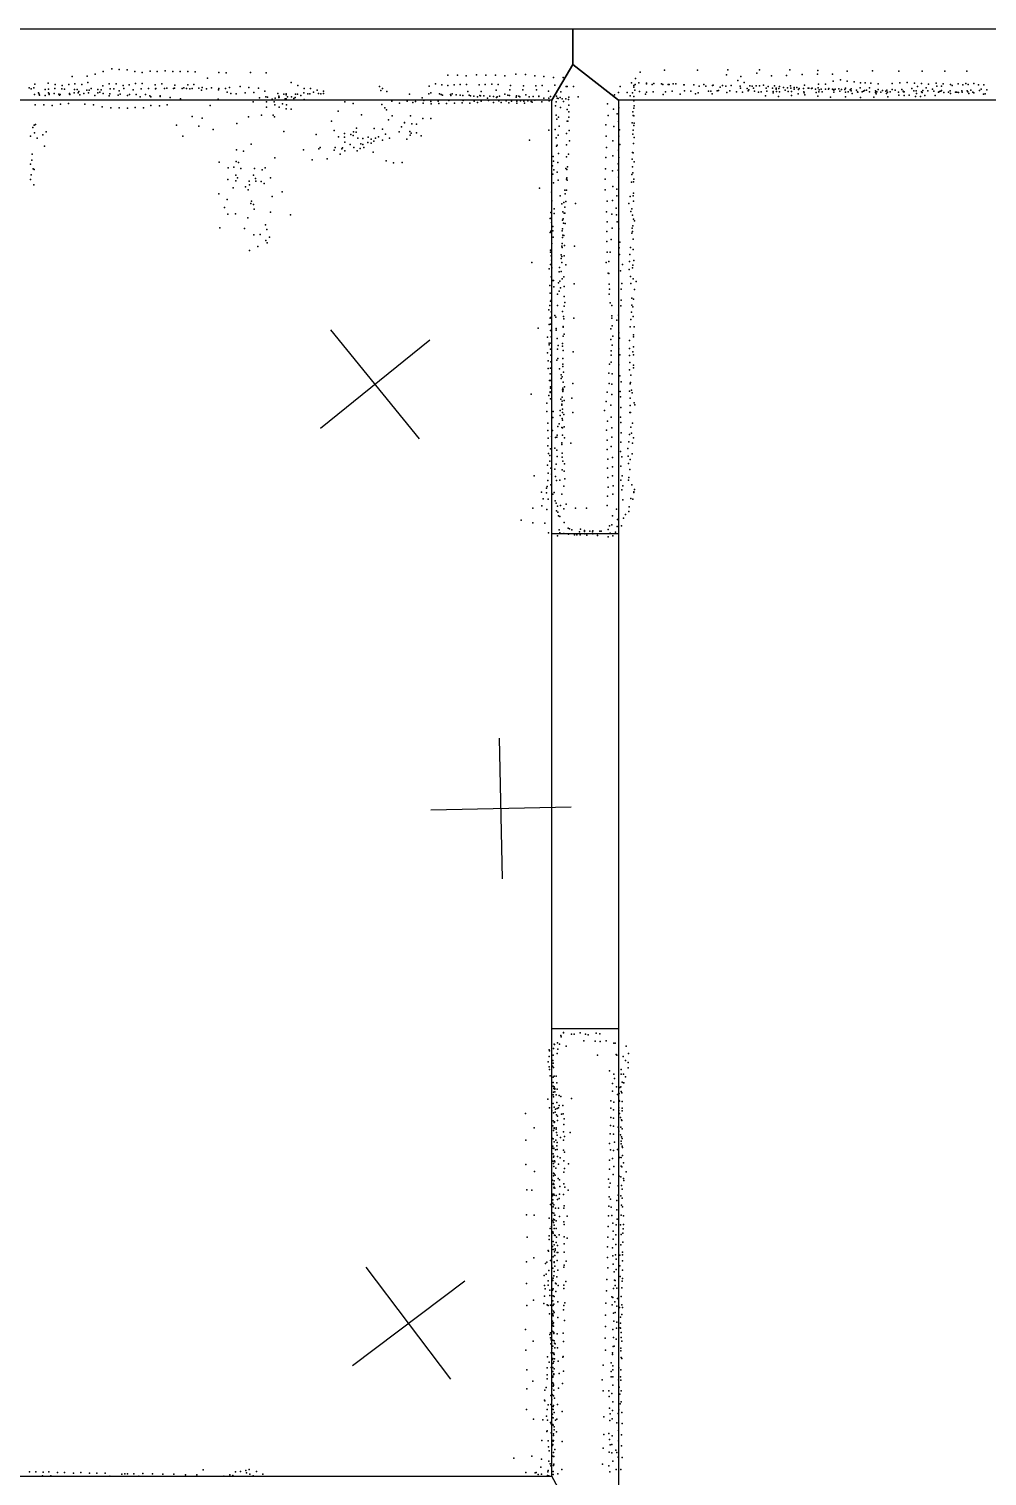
# Model space of a CAD drawing. Header units: millimetres. Extents: x -49251 to 3173, y -44712 to 7447.
# Drawn here: x -9428 to -6699, y -1732 to 2387 of the extents above; entities that cross this region are included whole.
import ezdxf

# ---------------------------------------------------------------- set-up
doc = ezdxf.new("R2010")
doc.units = ezdxf.units.MM
for name, color, linetype in [('DOORS', 7, 'Continuous'), ('P', 9, 'Continuous'), ('PANOS', 10, 'Continuous'), ('ROOMS', 1, 'Continuous'), ('WALLS', 3, 'Continuous')]:
    doc.layers.add(name, color=color, linetype=linetype)

msp = doc.modelspace()

# ---------------------------------------------------------------- linework, layer by layer
at = {"layer": 'DOORS'}
msp.add_lwpolyline([(-7938.6, -458.7), (-7938.6, 951.2), (-7748.6, 951.2), (-7748.6, -458.7), (-7938.6, -458.7)], dxfattribs=at)
at = {"layer": 'P'}
for p in [(-9216, 2266), (-9191, 2274), (-9171, 2272), (-9148, 2271), (-9126, 2266), (-9082, 2267), (-9062, 2266), (-9040, 2268), (-9018, 2266), (-8997, 2266), (-8975, 2266), (-7618, 2270), (-7524, 2270), (-7437, 2271), (-7347, 2271), (-7261, 2271), (-7181, 2269), (-7097, 2267), (-7025, 2268), (-6950, 2267), (-6884, 2267), (-6819, 2267), (-6757, 2267), (-9411, 2230), (-9373, 2233), (-9353, 2229), (-9333, 2226), (-9314, 2229), (-9304, 2252), (-9297, 2231), (-9277, 2229), (-9262, 2253), (-9260, 2235), (-9239, 2259), (-9217, 2225), (-9199, 2231), (-9179, 2231), (-9159, 2226), (-9142, 2228), (-9124, 2232), (-9105, 2263), (-9105, 2232), (-9068, 2228), (-9049, 2231), (-9012, 2227), (-8975, 2228), (-8958, 2229), (-8954, 2265), (-8919, 2247), (-8887, 2263), (-8866, 2262), (-8797, 2263), (-8752, 2262), (-8681, 2235), (-8662, 2226), (-8270, 2231), (-8252, 2228), (-8235, 2256), (-8235, 2226), (-8217, 2228), (-8207, 2256), (-8199, 2229), (-8182, 2254), (-8181, 2229), (-8153, 2257), (-8145, 2228), (-8128, 2229), (-8126, 2256), (-8109, 2230), (-8099, 2256), (-8091, 2229), (-8072, 2254), (-8056, 2226), (-8041, 2259), (-8019, 2225), (-8013, 2258), (-7987, 2254), (-7984, 2225), (-7966, 2226), (-7961, 2252), (-7934, 2249), (-7930, 2227), (-7906, 2249), (-7712, 2234), (-7705, 2226), (-7701, 2229), (-7700, 2246), (-7691, 2234), (-7687, 2264), (-7669, 2233), (-7669, 2231), (-7653, 2229), (-7648, 2232), (-7626, 2231), (-7622, 2229), (-7607, 2229), (-7604, 2229), (-7593, 2231), (-7585, 2231), (-7563, 2228), (-7562, 2228), (-7534, 2228), (-7506, 2229), (-7481, 2226), (-7479, 2227), (-7452, 2226), (-7441, 2257), (-7428, 2226), (-7409, 2241), (-7400, 2252), (-7391, 2235), (-7375, 2225), (-7357, 2225), (-7355, 2261), (-7347, 2225), (-7336, 2227), (-7313, 2254), (-7304, 2225), (-7270, 2255), (-7259, 2225), (-7226, 2258), (-7219, 2227), (-7182, 2259), (-7179, 2230), (-7159, 2230), (-7139, 2259), (-7137, 2239), (-7116, 2242), (-7097, 2239), (-7077, 2237), (-7059, 2234), (-7046, 2234), (-7030, 2233), (-7009, 2231), (-6969, 2232), (-6947, 2234), (-6927, 2235), (-6906, 2233), (-6886, 2232), (-6866, 2230), (-6844, 2233), (-6824, 2231), (-6803, 2229), (-6798, 2226), (-6781, 2231), (-6768, 2228), (-6759, 2232), (-6753, 2229), (-6737, 2232), (-6723, 2228), (-6708, 2228), (-9427, 2220), (-9421, 2217), (-9414, 2220), (-9412, 2201), (-9400, 2205), (-9398, 2202), (-9397, 2199), (-9381, 2215), (-9381, 2198), (-9372, 2216), (-9372, 2205), (-9370, 2203), (-9370, 2201), (-9356, 2204), (-9354, 2218), (-9342, 2202), (-9340, 2199), (-9339, 2201), (-9334, 2217), (-9326, 2216), (-9312, 2204), (-9312, 2202), (-9311, 2201), (-9299, 2205), (-9298, 2215), (-9290, 2215), (-9287, 2205), (-9285, 2209), (-9283, 2200), (-9271, 2204), (-9263, 2213), (-9258, 2205), (-9256, 2213), (-9250, 2218), (-9240, 2198), (-9231, 2215), (-9231, 2205), (-9226, 2207), (-9222, 2214), (-9216, 2204), (-9199, 2197), (-9197, 2203), (-9196, 2217), (-9186, 2217), (-9173, 2199), (-9171, 2211), (-9168, 2202), (-9157, 2218), (-9147, 2198), (-9141, 2201), (-9131, 2214), (-9122, 2201), (-9111, 2194), (-9108, 2217), (-9096, 2201), (-9087, 2218), (-9083, 2197), (-9080, 2194), (-9067, 2217), (-9066, 2218), (-9054, 2197), (-9054, 2195), (-9041, 2218), (-9035, 2219), (-9025, 2192), (-9016, 2218), (-9013, 2219), (-8996, 2188), (-8991, 2218), (-8986, 2220), (-8979, 2218), (-8969, 2217), (-8963, 2218), (-8944, 2219), (-8936, 2213), (-8934, 2221), (-8922, 2217), (-8908, 2220), (-8889, 2187), (-8888, 2214), (-8887, 2218), (-8868, 2218), (-8863, 2207), (-8856, 2221), (-8853, 2204), (-8837, 2203), (-8826, 2223), (-8812, 2205), (-8801, 2221), (-8787, 2206), (-8774, 2219), (-8771, 2191), (-8756, 2210), (-8753, 2194), (-8748, 2193), (-8735, 2187), (-8726, 2190), (-8719, 2204), (-8716, 2196), (-8716, 2192), (-8715, 2193), (-8702, 2202), (-8698, 2188), (-8695, 2203), (-8695, 2200), (-8695, 2188), (-8691, 2194), (-8680, 2194), (-8673, 2189), (-8669, 2192), (-8668, 2202), (-8663, 2202), (-8653, 2198), (-8645, 2205), (-8644, 2218), (-8644, 2186), (-8633, 2203), (-8628, 2203), (-8626, 2218), (-8617, 2207), (-8607, 2213), (-8603, 2204), (-8596, 2203), (-8589, 2210), (-8589, 2204), (-8429, 2223), (-8425, 2212), (-8421, 2218), (-8408, 2209), (-8344, 2202), (-8308, 2191), (-8303, 2184), (-8289, 2203), (-8288, 2224), (-8283, 2205), (-8258, 2203), (-8254, 2201), (-8250, 2199), (-8232, 2184), (-8227, 2201), (-8226, 2198), (-8222, 2203), (-8211, 2200), (-8199, 2199), (-8192, 2198), (-8191, 2184), (-8178, 2209), (-8174, 2199), (-8170, 2197), (-8161, 2196), (-8150, 2194), (-8143, 2198), (-8142, 2197), (-8140, 2209), (-8132, 2197), (-8122, 2190), (-8119, 2184), (-8115, 2196), (-8105, 2195), (-8097, 2213), (-8096, 2192), (-8094, 2194), (-8087, 2196), (-8072, 2202), (-8064, 2199), (-8059, 2198), (-8058, 2214), (-8040, 2193), (-8039, 2197), (-8032, 2196), (-8030, 2194), (-8021, 2214), (-8012, 2200), (-8003, 2194), (-7992, 2195), (-7987, 2185), (-7982, 2214), (-7975, 2196), (-7975, 2195), (-7961, 2190), (-7948, 2210), (-7947, 2190), (-7942, 2195), (-7925, 2196), (-7923, 2190), (-7920, 2189), (-7915, 2192), (-7913, 2208), (-7909, 2188), (-7899, 2188), (-7898, 2223), (-7895, 2223), (-7891, 2186), (-7890, 2193), (-7877, 2223), (-7863, 2194), (-7762, 2195), (-7760, 2200), (-7749, 2206), (-7744, 2223), (-7724, 2206), (-7715, 2197), (-7709, 2205), (-7705, 2222), (-7705, 2195), (-7702, 2213), (-7689, 2209), (-7672, 2202), (-7669, 2207), (-7650, 2208), (-7621, 2201), (-7615, 2208), (-7596, 2210), (-7573, 2202), (-7561, 2211), (-7543, 2210), (-7529, 2203), (-7522, 2205), (-7519, 2224), (-7500, 2224), (-7492, 2210), (-7486, 2210), (-7482, 2203), (-7468, 2211), (-7464, 2212), (-7459, 2222), (-7443, 2224), (-7440, 2206), (-7432, 2211), (-7413, 2208), (-7402, 2224), (-7401, 2219), (-7395, 2207), (-7395, 2207), (-7382, 2218), (-7379, 2211), (-7377, 2214), (-7368, 2224), (-7364, 2219), (-7361, 2210), (-7350, 2207), (-7342, 2208), (-7330, 2197), (-7328, 2219), (-7326, 2210), (-7322, 2223), (-7310, 2219), (-7308, 2209), (-7308, 2205), (-7300, 2219), (-7300, 2216), (-7299, 2209), (-7293, 2195), (-7292, 2218), (-7290, 2223), (-7290, 2208), (-7279, 2221), (-7274, 2213), (-7267, 2220), (-7265, 2209), (-7258, 2219), (-7256, 2209), (-7256, 2198), (-7248, 2221), (-7248, 2216), (-7241, 2221), (-7241, 2221), (-7237, 2203), (-7236, 2215), (-7234, 2218), (-7222, 2218), (-7221, 2208), (-7220, 2205), (-7218, 2200), (-7208, 2219), (-7207, 2219), (-7199, 2218), (-7197, 2219), (-7188, 2216), (-7186, 2206), (-7181, 2196), (-7180, 2220), (-7178, 2208), (-7177, 2214), (-7171, 2216), (-7169, 2208), (-7159, 2216), (-7151, 2216), (-7150, 2218), (-7145, 2193), (-7139, 2216), (-7137, 2215), (-7135, 2213), (-7135, 2207), (-7132, 2216), (-7121, 2217), (-7118, 2210), (-7114, 2215), (-7104, 2215), (-7102, 2219), (-7102, 2207), (-7102, 2194), (-7095, 2208), (-7089, 2214), (-7086, 2217), (-7086, 2211), (-7083, 2204), (-7071, 2213), (-7068, 2208), (-7067, 2207), (-7060, 2220), (-7059, 2192), (-7055, 2208), (-7051, 2210), (-7048, 2212), (-7042, 2213), (-7034, 2220), (-7034, 2208), (-7021, 2193), (-7017, 2211), (-7017, 2206), (-7015, 2203), (-7013, 2208), (-7009, 2215), (-7002, 2207), (-6997, 2212), (-6987, 2210), (-6985, 2204), (-6984, 2213), (-6983, 2207), (-6982, 2194), (-6975, 2208), (-6969, 2215), (-6961, 2213), (-6951, 2207), (-6950, 2199), (-6942, 2215), (-6938, 2210), (-6937, 2208), (-6935, 2208), (-6935, 2198), (-6921, 2199), (-6913, 2218), (-6908, 2211), (-6903, 2195), (-6901, 2211), (-6900, 2204), (-6897, 2223), (-6889, 2195), (-6886, 2208), (-6884, 2206), (-6882, 2212), (-6876, 2198), (-6872, 2220), (-6868, 2211), (-6854, 2216), (-6851, 2210), (-6847, 2198), (-6842, 2224), (-6837, 2207), (-6834, 2209), (-6831, 2210), (-6829, 2224), (-6829, 2212), (-6822, 2206), (-6809, 2207), (-6804, 2211), (-6803, 2204), (-6789, 2207), (-6787, 2207), (-6785, 2207), (-6780, 2206), (-6771, 2211), (-6770, 2207), (-6756, 2211), (-6754, 2208), (-6751, 2204), (-6745, 2213), (-6740, 2207), (-6737, 2205), (-6721, 2212), (-6716, 2216), (-6709, 2202), (-6704, 2203), (-6700, 2214), (-9410, 2171), (-9385, 2171), (-9361, 2169), (-9338, 2173), (-9315, 2175), (-9268, 2173), (-9244, 2171), (-9219, 2166), (-9194, 2163), (-9171, 2163), (-9147, 2162), (-9125, 2164), (-9101, 2163), (-9080, 2169), (-9056, 2168), (-9034, 2171), (-8911, 2169), (-8789, 2180), (-8751, 2180), (-8751, 2165), (-8729, 2180), (-8727, 2171), (-8715, 2165), (-8705, 2174), (-8695, 2160), (-8694, 2171), (-8681, 2159), (-8547, 2153), (-8528, 2180), (-8504, 2175), (-8480, 2143), (-8423, 2172), (-8414, 2163), (-8409, 2157), (-8394, 2182), (-8372, 2176), (-8350, 2182), (-8334, 2178), (-8327, 2181), (-8305, 2176), (-8283, 2181), (-8282, 2174), (-8262, 2182), (-8260, 2175), (-8238, 2175), (-8216, 2176), (-8194, 2177), (-8172, 2176), (-8160, 2182), (-8150, 2178), (-8140, 2182), (-8105, 2178), (-8089, 2183), (-8083, 2178), (-8068, 2183), (-8061, 2177), (-8053, 2182), (-8038, 2182), (-8038, 2176), (-8028, 2183), (-8018, 2182), (-8016, 2176), (-8007, 2183), (-7997, 2181), (-7994, 2179), (-7967, 2180), (-7946, 2183), (-7928, 2168), (-7926, 2180), (-7914, 2164), (-7905, 2181), (-7895, 2158), (-7890, 2170), (-7890, 2151), (-7780, 2174), (-7763, 2159), (-7752, 2146), (-7748, 2163), (-7708, 2151), (-7705, 2183), (-7705, 2162), (-7704, 2168), (-9416, 2107), (-9413, 2113), (-9409, 2115), (-9007, 2113), (-8963, 2138), (-8944, 2111), (-8934, 2133), (-8903, 2101), (-8835, 2118), (-8802, 2137), (-8765, 2142), (-8732, 2142), (-8728, 2137), (-8566, 2125), (-8495, 2105), (-8444, 2104), (-8421, 2102), (-8404, 2129), (-8393, 2140), (-8367, 2109), (-8358, 2121), (-8358, 2120), (-8341, 2140), (-8337, 2117), (-8324, 2116), (-8306, 2132), (-8283, 2132), (-7929, 2101), (-7926, 2142), (-7924, 2130), (-7919, 2136), (-7918, 2111), (-7895, 2125), (-7893, 2125), (-7890, 2136), (-7785, 2114), (-7778, 2141), (-7762, 2110), (-7749, 2124), (-7710, 2120), (-7707, 2141), (-7705, 2140), (-7705, 2112), (-7704, 2119), (-9423, 2082), (-9412, 2092), (-9404, 2076), (-9388, 2086), (-9378, 2094), (-8989, 2082), (-8702, 2095), (-8610, 2087), (-8558, 2098), (-8546, 2080), (-8529, 2090), (-8529, 2079), (-8528, 2065), (-8511, 2087), (-8504, 2084), (-8503, 2094), (-8496, 2093), (-8491, 2076), (-8482, 2060), (-8477, 2075), (-8462, 2064), (-8461, 2079), (-8453, 2074), (-8453, 2062), (-8445, 2068), (-8441, 2076), (-8432, 2080), (-8421, 2071), (-8412, 2088), (-8401, 2076), (-8373, 2094), (-8351, 2074), (-8343, 2095), (-8342, 2085), (-8339, 2091), (-8324, 2092), (-8311, 2083), (-8002, 2071), (-7947, 2099), (-7926, 2077), (-7920, 2085), (-7897, 2090), (-7889, 2098), (-7888, 2069), (-7784, 2082), (-7765, 2069), (-7748, 2082), (-7746, 2100), (-7708, 2088), (-7707, 2099), (-7706, 2061), (-7704, 2078), (-9418, 2031), (-9383, 2054), (-8836, 2043), (-8816, 2039), (-8795, 2059), (-8727, 2020), (-8646, 2043), (-8602, 2046), (-8598, 2050), (-8558, 2042), (-8555, 2050), (-8541, 2031), (-8536, 2046), (-8535, 2049), (-8528, 2040), (-8513, 2058), (-8502, 2050), (-8493, 2040), (-8484, 2047), (-8477, 2058), (-8474, 2050), (-8447, 2037), (-7935, 2024), (-7925, 2054), (-7923, 2056), (-7919, 2033), (-7897, 2057), (-7897, 2023), (-7891, 2031), (-7785, 2021), (-7783, 2050), (-7765, 2026), (-7749, 2042), (-7748, 2021), (-7745, 2058), (-7709, 2036), (-7707, 2035), (-9423, 2002), (-9419, 2014), (-9415, 1989), (-9413, 1987), (-8886, 2008), (-8860, 1992), (-8844, 1994), (-8837, 2010), (-8831, 2007), (-8824, 1990), (-8785, 1990), (-8763, 1986), (-8755, 1992), (-8621, 2015), (-8578, 2018), (-8410, 2012), (-8389, 2006), (-8365, 2007), (-7937, 1998), (-7934, 2011), (-7933, 1986), (-7923, 1980), (-7921, 2007), (-7899, 1990), (-7896, 1987), (-7894, 1995), (-7786, 1989), (-7766, 1983), (-7750, 2003), (-7750, 1985), (-7710, 2017), (-7709, 1995), (-7708, 1978), (-7704, 2009), (-9423, 1959), (-9421, 1972), (-9414, 1944), (-8861, 1959), (-8838, 1971), (-8838, 1955), (-8834, 1963), (-8811, 1938), (-8800, 1954), (-8799, 1944), (-8788, 1971), (-8782, 1962), (-8781, 1954), (-8766, 1953), (-8758, 1947), (-8740, 1963), (-7936, 1974), (-7934, 1949), (-7920, 1957), (-7897, 1960), (-7896, 1963), (-7895, 1957), (-7787, 1960), (-7765, 1939), (-7749, 1965), (-7712, 1951), (-7711, 1973), (-7706, 1952), (-7705, 1960), (-8887, 1918), (-8863, 1902), (-8846, 1935), (-8803, 1929), (-8794, 1897), (-8735, 1910), (-8706, 1924), (-7974, 1934), (-7939, 1923), (-7938, 1898), (-7915, 1912), (-7901, 1928), (-7900, 1918), (-7899, 1896), (-7897, 1928), (-7787, 1929), (-7781, 1897), (-7766, 1899), (-7753, 1931), (-7753, 1912), (-7715, 1910), (-7707, 1912), (-7706, 1920), (-7706, 1897), (-8871, 1879), (-8861, 1860), (-8839, 1861), (-8796, 1890), (-8788, 1888), (-8786, 1874), (-8740, 1866), (-8683, 1858), (-7941, 1865), (-7932, 1875), (-7932, 1862), (-7910, 1889), (-7907, 1867), (-7904, 1893), (-7903, 1863), (-7901, 1880), (-7901, 1863), (-7871, 1890), (-7783, 1867), (-7768, 1860), (-7755, 1877), (-7754, 1858), (-7719, 1890), (-7713, 1868), (-7711, 1875), (-7709, 1857), (-8884, 1821), (-8814, 1819), (-8804, 1850), (-8754, 1830), (-8750, 1816), (-7943, 1848), (-7940, 1849), (-7939, 1836), (-7936, 1825), (-7936, 1813), (-7909, 1813), (-7908, 1843), (-7908, 1818), (-7906, 1847), (-7905, 1834), (-7900, 1833), (-7781, 1838), (-7767, 1820), (-7752, 1838), (-7748, 1818), (-7710, 1820), (-7708, 1827), (-7706, 1846), (-7703, 1841), (-8787, 1801), (-8769, 1802), (-8753, 1785), (-8749, 1778), (-8742, 1795), (-7943, 1808), (-7941, 1812), (-7938, 1777), (-7935, 1795), (-7909, 1777), (-7908, 1794), (-7907, 1800), (-7904, 1799), (-7782, 1811), (-7782, 1782), (-7769, 1788), (-7745, 1780), (-7711, 1806), (-7709, 1811), (-7707, 1789), (-8799, 1757), (-8776, 1768), (-7942, 1758), (-7942, 1752), (-7940, 1741), (-7912, 1744), (-7912, 1734), (-7910, 1769), (-7910, 1740), (-7909, 1765), (-7903, 1741), (-7902, 1771), (-7874, 1769), (-7781, 1752), (-7772, 1752), (-7747, 1764), (-7746, 1745), (-7716, 1745), (-7714, 1765), (-7707, 1759), (-7995, 1722), (-7946, 1704), (-7942, 1717), (-7939, 1729), (-7938, 1707), (-7918, 1696), (-7917, 1708), (-7912, 1697), (-7910, 1722), (-7899, 1716), (-7784, 1722), (-7778, 1692), (-7776, 1725), (-7776, 1691), (-7743, 1699), (-7737, 1717), (-7718, 1703), (-7717, 1725), (-7709, 1707), (-7708, 1715), (-7705, 1728), (-7944, 1657), (-7940, 1682), (-7937, 1671), (-7934, 1671), (-7933, 1653), (-7919, 1665), (-7916, 1669), (-7914, 1650), (-7909, 1676), (-7904, 1682), (-7903, 1654), (-7875, 1662), (-7775, 1661), (-7739, 1663), (-7714, 1683), (-7713, 1663), (-7707, 1676), (-7698, 1668), (-7943, 1635), (-7942, 1612), (-7939, 1616), (-7922, 1632), (-7918, 1641), (-7903, 1626), (-7901, 1609), (-7775, 1632), (-7774, 1647), (-7772, 1608), (-7741, 1647), (-7741, 1615), (-7711, 1621), (-7706, 1618), (-7703, 1646), (-7947, 1588), (-7944, 1600), (-7942, 1566), (-7940, 1582), (-7930, 1572), (-7927, 1567), (-7922, 1600), (-7908, 1583), (-7905, 1569), (-7903, 1598), (-7768, 1600), (-7768, 1571), (-7749, 1573), (-7742, 1599), (-7712, 1581), (-7711, 1601), (-7708, 1596), (-7707, 1569), (-7977, 1536), (-7946, 1546), (-7943, 1564), (-7942, 1547), (-7942, 1529), (-7926, 1535), (-7926, 1530), (-7906, 1540), (-7906, 1538), (-7904, 1562), (-7876, 1564), (-7770, 1534), (-7768, 1564), (-7767, 1542), (-7753, 1558), (-7715, 1539), (-7713, 1560), (-7704, 1539), (-7951, 1510), (-7946, 1493), (-7946, 1488), (-7941, 1493), (-7940, 1511), (-7923, 1506), (-7920, 1486), (-7908, 1492), (-7908, 1484), (-7906, 1513), (-7903, 1518), (-7770, 1503), (-7767, 1487), (-7765, 1513), (-7748, 1522), (-7746, 1507), (-7717, 1500), (-7706, 1517), (-7706, 1511), (-7951, 1465), (-7949, 1443), (-7942, 1476), (-7941, 1459), (-7924, 1444), (-7922, 1476), (-7921, 1449), (-7907, 1449), (-7906, 1472), (-7878, 1468), (-7769, 1471), (-7769, 1459), (-7748, 1477), (-7745, 1460), (-7717, 1478), (-7717, 1458), (-7708, 1468), (-7706, 1482), (-7706, 1460), (-7949, 1421), (-7943, 1406), (-7942, 1422), (-7941, 1440), (-7917, 1420), (-7912, 1403), (-7907, 1433), (-7907, 1426), (-7905, 1410), (-7776, 1407), (-7774, 1433), (-7769, 1439), (-7767, 1406), (-7748, 1431), (-7717, 1417), (-7716, 1438), (-7713, 1402), (-7706, 1430), (-7706, 1423), (-7945, 1387), (-7942, 1387), (-7942, 1369), (-7942, 1365), (-7912, 1392), (-7909, 1397), (-7908, 1360), (-7907, 1365), (-7906, 1382), (-7906, 1360), (-7902, 1369), (-7879, 1378), (-7775, 1378), (-7768, 1376), (-7745, 1400), (-7741, 1383), (-7715, 1377), (-7714, 1381), (-7997, 1348), (-7953, 1322), (-7947, 1344), (-7943, 1354), (-7943, 1352), (-7942, 1334), (-7913, 1333), (-7910, 1319), (-7909, 1339), (-7909, 1328), (-7907, 1355), (-7903, 1330), (-7881, 1336), (-7784, 1327), (-7781, 1353), (-7768, 1347), (-7744, 1355), (-7743, 1340), (-7717, 1356), (-7715, 1336), (-7712, 1359), (-7710, 1351), (-7704, 1323), (-7953, 1298), (-7936, 1281), (-7935, 1298), (-7915, 1301), (-7915, 1287), (-7910, 1316), (-7909, 1278), (-7908, 1305), (-7908, 1295), (-7904, 1290), (-7879, 1295), (-7788, 1301), (-7770, 1316), (-7769, 1282), (-7743, 1282), (-7742, 1310), (-7716, 1295), (-7715, 1315), (-7714, 1295), (-7702, 1317), (-7950, 1265), (-7950, 1244), (-7937, 1244), (-7921, 1256), (-7918, 1263), (-7910, 1253), (-7908, 1274), (-7908, 1252), (-7903, 1255), (-7783, 1245), (-7780, 1271), (-7768, 1252), (-7742, 1267), (-7741, 1238), (-7713, 1254), (-7712, 1237), (-7709, 1265), (-7950, 1201), (-7949, 1222), (-7939, 1227), (-7928, 1224), (-7924, 1225), (-7923, 1231), (-7910, 1209), (-7910, 1204), (-7908, 1231), (-7902, 1223), (-7884, 1208), (-7781, 1217), (-7769, 1199), (-7768, 1225), (-7742, 1211), (-7719, 1212), (-7717, 1233), (-7709, 1208), (-7706, 1223), (-7948, 1179), (-7944, 1173), (-7944, 1157), (-7942, 1192), (-7930, 1194), (-7924, 1188), (-7923, 1170), (-7909, 1180), (-7909, 1168), (-7907, 1157), (-7781, 1190), (-7779, 1163), (-7766, 1167), (-7743, 1184), (-7739, 1169), (-7722, 1193), (-7721, 1171), (-7715, 1162), (-7710, 1178), (-7989, 1115), (-7951, 1146), (-7949, 1123), (-7941, 1137), (-7939, 1120), (-7930, 1134), (-7928, 1113), (-7926, 1148), (-7909, 1132), (-7903, 1128), (-7902, 1149), (-7780, 1137), (-7766, 1141), (-7766, 1115), (-7742, 1143), (-7738, 1115), (-7720, 1150), (-7716, 1133), (-7954, 1080), (-7952, 1085), (-7950, 1102), (-7941, 1090), (-7925, 1102), (-7916, 1103), (-7904, 1086), (-7901, 1107), (-7779, 1110), (-7778, 1083), (-7764, 1087), (-7742, 1103), (-7739, 1075), (-7736, 1087), (-7720, 1103), (-7719, 1110), (-7719, 1110), (-7711, 1090), (-7703, 1076), (-7968, 1069), (-7967, 1030), (-7963, 1050), (-7954, 1067), (-7949, 1049), (-7936, 1063), (-7932, 1068), (-7929, 1044), (-7926, 1037), (-7914, 1031), (-7910, 1063), (-7898, 1035), (-7781, 1031), (-7780, 1057), (-7765, 1063), (-7736, 1047), (-7713, 1051), (-7708, 1049), (-7705, 1070), (-7705, 1068), (-8026, 989), (-7993, 1023), (-7953, 1019), (-7925, 1016), (-7922, 1029), (-7921, 1012), (-7919, 1001), (-7916, 999), (-7904, 1021), (-7871, 1023), (-7840, 1023), (-7766, 1001), (-7754, 1020), (-7751, 991), (-7734, 995), (-7729, 1005), (-7719, 1014), (-7718, 1027), (-7993, 981), (-7958, 980), (-7948, 953), (-7918, 961), (-7916, 953), (-7904, 951), (-7903, 982), (-7892, 966), (-7891, 949), (-7888, 964), (-7881, 961), (-7860, 956), (-7857, 963), (-7845, 960), (-7845, 957), (-7844, 950), (-7830, 958), (-7823, 956), (-7822, 959), (-7822, 950), (-7809, 950), (-7802, 958), (-7798, 958), (-7778, 962), (-7774, 973), (-7772, 952), (-7768, 976), (-7757, 955), (-7752, 971), (-7740, 973), (-7922, 944), (-7874, 947), (-7867, 947), (-7858, 947), (-7839, 946), (-7808, 945), (-7778, 942), (-7765, 944), (-7913, -478), (-7912, -482), (-7905, -469), (-7905, -470), (-7882, -474), (-7875, -474), (-7858, -470), (-7847, -493), (-7843, -474), (-7835, -476), (-7815, -494), (-7812, -471), (-7802, -473), (-7784, -493), (-7946, -519), (-7945, -522), (-7935, -534), (-7934, -515), (-7932, -503), (-7931, -504), (-7923, -529), (-7922, -499), (-7921, -517), (-7917, -503), (-7898, -508), (-7808, -534), (-7801, -495), (-7762, -500), (-7758, -500), (-7755, -532), (-7753, -534), (-7727, -508), (-7720, -529), (-7949, -553), (-7946, -538), (-7946, -567), (-7945, -575), (-7937, -565), (-7936, -549), (-7935, -557), (-7934, -569), (-7741, -575), (-7735, -538), (-7729, -549), (-7721, -555), (-7721, -570), (-7943, -593), (-7935, -597), (-7935, -612), (-7932, -594), (-7926, -594), (-7924, -613), (-7774, -579), (-7766, -615), (-7762, -588), (-7760, -600), (-7741, -588), (-7738, -611), (-7734, -588), (-7734, -613), (-7733, -613), (-7729, -596), (-7950, -659), (-7935, -622), (-7935, -647), (-7934, -639), (-7934, -653), (-7933, -629), (-7932, -624), (-7930, -629), (-7930, -631), (-7930, -638), (-7926, -647), (-7923, -631), (-7918, -649), (-7913, -652), (-7882, -657), (-7766, -636), (-7754, -624), (-7751, -646), (-7747, -643), (-7745, -626), (-7742, -624), (-7741, -637), (-7739, -641), (-8013, -700), (-7945, -684), (-7938, -692), (-7935, -672), (-7934, -698), (-7932, -682), (-7929, -696), (-7928, -688), (-7924, -669), (-7923, -686), (-7919, -684), (-7918, -677), (-7907, -677), (-7770, -664), (-7770, -685), (-7763, -690), (-7762, -668), (-7748, -684), (-7748, -691), (-7747, -663), (-7746, -665), (-7746, -700), (-7738, -666), (-7738, -685), (-7738, -692), (-7989, -741), (-7936, -735), (-7935, -721), (-7932, -726), (-7932, -741), (-7931, -724), (-7931, -725), (-7926, -741), (-7925, -704), (-7922, -708), (-7922, -720), (-7911, -702), (-7906, -701), (-7904, -731), (-7903, -715), (-7771, -734), (-7770, -711), (-7763, -713), (-7763, -736), (-7750, -739), (-7743, -711), (-7742, -739), (-7740, -718), (-7739, -720), (-8012, -776), (-7937, -771), (-7935, -772), (-7934, -748), (-7932, -743), (-7932, -781), (-7927, -776), (-7926, -745), (-7925, -754), (-7923, -762), (-7914, -768), (-7905, -752), (-7905, -776), (-7902, -765), (-7886, -754), (-7772, -758), (-7763, -759), (-7760, -782), (-7748, -750), (-7743, -761), (-7741, -779), (-7740, -766), (-7738, -744), (-7738, -771), (-7937, -799), (-7936, -793), (-7935, -815), (-7933, -799), (-7933, -800), (-7933, -821), (-7928, -803), (-7924, -792), (-7923, -783), (-7923, -802), (-7922, -822), (-7905, -804), (-7902, -810), (-7774, -785), (-7771, -803), (-7763, -805), (-7751, -802), (-7741, -786), (-7738, -793), (-7737, -797), (-7737, -820), (-8012, -845), (-7988, -865), (-7936, -836), (-7934, -824), (-7934, -842), (-7933, -851), (-7931, -835), (-7931, -837), (-7930, -838), (-7927, -856), (-7919, -844), (-7915, -826), (-7904, -835), (-7902, -857), (-7891, -843), (-7774, -833), (-7774, -858), (-7766, -828), (-7762, -851), (-7746, -825), (-7741, -825), (-7741, -850), (-7739, -852), (-7734, -840), (-7937, -890), (-7935, -901), (-7934, -870), (-7934, -877), (-7934, -899), (-7933, -902), (-7932, -872), (-7932, -892), (-7929, -876), (-7920, -885), (-7917, -889), (-7904, -867), (-7904, -900), (-7777, -887), (-7772, -898), (-7764, -874), (-7750, -906), (-7747, -878), (-7742, -880), (-7740, -905), (-7734, -885), (-7733, -891), (-7727, -866), (-8010, -917), (-7995, -918), (-7937, -934), (-7936, -930), (-7936, -946), (-7933, -912), (-7933, -930), (-7932, -910), (-7932, -932), (-7930, -913), (-7926, -933), (-7922, -945), (-7918, -942), (-7917, -930), (-7916, -908), (-7905, -931), (-7901, -910), (-7892, -918), (-7775, -910), (-7775, -937), (-7771, -944), (-7750, -932), (-7742, -934), (-7738, -915), (-7738, -941), (-8011, -988), (-7942, -959), (-7937, -983), (-7936, -955), (-7935, -966), (-7933, -960), (-7933, -984), (-7928, -969), (-7919, -969), (-7904, -969), (-7903, -963), (-7776, -964), (-7769, -967), (-7753, -948), (-7753, -974), (-7740, -961), (-7737, -966), (-7989, -989), (-7946, -998), (-7943, -1027), (-7939, -1022), (-7936, -1006), (-7934, -1001), (-7934, -1010), (-7932, -1018), (-7932, -1027), (-7931, -989), (-7931, -1003), (-7930, -989), (-7926, -1006), (-7926, -1027), (-7917, -993), (-7904, -1008), (-7903, -1016), (-7895, -992), (-7778, -1022), (-7777, -991), (-7768, -990), (-7765, -1012), (-7755, -1017), (-7752, -1001), (-7743, -1017), (-7741, -989), (-7735, -1028), (-7734, -991), (-7734, -1016), (-8009, -1052), (-7946, -1048), (-7946, -1059), (-7936, -1037), (-7935, -1041), (-7935, -1064), (-7931, -1046), (-7929, -1047), (-7926, -1067), (-7925, -1052), (-7918, -1045), (-7903, -1051), (-7903, -1071), (-7895, -1055), (-7779, -1052), (-7764, -1035), (-7764, -1058), (-7756, -1045), (-7741, -1044), (-7736, -1041), (-7736, -1066), (-7990, -1111), (-7949, -1090), (-7948, -1092), (-7937, -1079), (-7935, -1087), (-7935, -1108), (-7932, -1074), (-7931, -1094), (-7931, -1104), (-7930, -1104), (-7929, -1085), (-7929, -1089), (-7923, -1096), (-7922, -1076), (-7921, -1096), (-7903, -1095), (-7780, -1080), (-7780, -1110), (-7766, -1082), (-7765, -1105), (-7757, -1102), (-7756, -1073), (-7745, -1103), (-7742, -1074), (-7737, -1095), (-7737, -1102), (-8011, -1122), (-7956, -1127), (-7953, -1123), (-7947, -1147), (-7942, -1118), (-7936, -1140), (-7932, -1122), (-7932, -1124), (-7932, -1150), (-7930, -1135), (-7923, -1118), (-7921, -1146), (-7904, -1137), (-7903, -1132), (-7898, -1120), (-7779, -1139), (-7764, -1129), (-7761, -1151), (-7755, -1115), (-7755, -1144), (-7745, -1134), (-7737, -1119), (-7737, -1146), (-8011, -1184), (-7960, -1161), (-7959, -1190), (-7955, -1157), (-7949, -1176), (-7949, -1189), (-7937, -1174), (-7936, -1175), (-7935, -1169), (-7933, -1162), (-7928, -1183), (-7926, -1185), (-7924, -1165), (-7920, -1190), (-7904, -1189), (-7899, -1178), (-7782, -1173), (-7760, -1174), (-7758, -1175), (-7758, -1190), (-7744, -1164), (-7738, -1177), (-7737, -1170), (-7991, -1231), (-7959, -1220), (-7957, -1199), (-7944, -1203), (-7944, -1218), (-7937, -1203), (-7936, -1233), (-7935, -1199), (-7935, -1219), (-7932, -1221), (-7927, -1207), (-7904, -1198), (-7783, -1205), (-7768, -1222), (-7765, -1224), (-7763, -1198), (-7753, -1197), (-7751, -1227), (-7741, -1221), (-7739, -1196), (-8010, -1247), (-7961, -1241), (-7952, -1245), (-7949, -1247), (-7945, -1270), (-7942, -1246), (-7938, -1258), (-7938, -1261), (-7936, -1247), (-7936, -1270), (-7936, -1274), (-7935, -1246), (-7935, -1276), (-7934, -1263), (-7933, -1243), (-7932, -1266), (-7921, -1236), (-7905, -1259), (-7904, -1247), (-7901, -1239), (-7786, -1274), (-7785, -1240), (-7767, -1245), (-7763, -1268), (-7759, -1236), (-7758, -1266), (-7753, -1248), (-7746, -1252), (-7739, -1245), (-7739, -1272), (-7737, -1252), (-8013, -1315), (-7938, -1294), (-7938, -1304), (-7937, -1291), (-7936, -1299), (-7936, -1304), (-7934, -1296), (-7934, -1305), (-7921, -1281), (-7902, -1289), (-7786, -1306), (-7765, -1315), (-7762, -1291), (-7754, -1311), (-7753, -1294), (-7744, -1310), (-7743, -1280), (-7743, -1297), (-7743, -1311), (-7992, -1348), (-7944, -1329), (-7942, -1324), (-7942, -1339), (-7941, -1356), (-7940, -1344), (-7938, -1319), (-7936, -1321), (-7936, -1345), (-7933, -1323), (-7933, -1326), (-7932, -1347), (-7931, -1354), (-7929, -1356), (-7923, -1327), (-7906, -1325), (-7905, -1349), (-7787, -1340), (-7763, -1338), (-7755, -1342), (-7741, -1323), (-7741, -1338), (-7739, -1348), (-8012, -1374), (-7951, -1393), (-7940, -1381), (-7938, -1369), (-7937, -1400), (-7936, -1362), (-7936, -1381), (-7936, -1397), (-7933, -1382), (-7933, -1384), (-7932, -1386), (-7931, -1398), (-7930, -1367), (-7922, -1367), (-7907, -1394), (-7906, -1392), (-7786, -1374), (-7766, -1381), (-7766, -1386), (-7764, -1363), (-7761, -1362), (-7742, -1368), (-7742, -1376), (-7741, -1395), (-7739, -1397), (-8010, -1430), (-7952, -1424), (-7946, -1408), (-7940, -1423), (-7937, -1412), (-7936, -1423), (-7936, -1434), (-7935, -1411), (-7933, -1406), (-7933, -1441), (-7932, -1427), (-7920, -1405), (-7918, -1440), (-7905, -1433), (-7792, -1416), (-7769, -1410), (-7769, -1434), (-7765, -1418), (-7765, -1430), (-7748, -1424), (-7742, -1430), (-7993, -1462), (-7955, -1480), (-7952, -1444), (-7952, -1455), (-7938, -1467), (-7936, -1448), (-7936, -1451), (-7936, -1467), (-7935, -1476), (-7934, -1470), (-7934, -1474), (-7933, -1443), (-7919, -1482), (-7908, -1469), (-7795, -1458), (-7769, -1450), (-7765, -1450), (-7765, -1473), (-7749, -1458), (-7747, -1479), (-7743, -1450), (-7742, -1459), (-8010, -1484), (-7959, -1516), (-7958, -1488), (-7958, -1518), (-7941, -1503), (-7938, -1484), (-7938, -1484), (-7938, -1499), (-7938, -1515), (-7937, -1501), (-7934, -1504), (-7933, -1488), (-7931, -1510), (-7792, -1489), (-7776, -1489), (-7775, -1506), (-7768, -1497), (-7765, -1521), (-7745, -1499), (-7741, -1489), (-7741, -1521), (-8011, -1543), (-7954, -1562), (-7952, -1543), (-7949, -1529), (-7941, -1528), (-7939, -1528), (-7938, -1541), (-7938, -1557), (-7938, -1564), (-7937, -1556), (-7935, -1534), (-7935, -1543), (-7934, -1531), (-7932, -1551), (-7922, -1528), (-7909, -1548), (-7790, -1563), (-7774, -1539), (-7772, -1555), (-7766, -1545), (-7750, -1554), (-7748, -1544), (-7744, -1526), (-7739, -1551), (-7991, -1570), (-7964, -1572), (-7953, -1605), (-7952, -1603), (-7951, -1573), (-7942, -1580), (-7940, -1583), (-7936, -1585), (-7935, -1566), (-7935, -1587), (-7932, -1592), (-7932, -1600), (-7928, -1573), (-7925, -1606), (-7924, -1570), (-7773, -1574), (-7767, -1569), (-7753, -1581), (-7749, -1602), (-7738, -1582), (-7967, -1631), (-7949, -1632), (-7940, -1609), (-7937, -1631), (-7937, -1645), (-7936, -1642), (-7935, -1633), (-7934, -1612), (-7934, -1617), (-7934, -1631), (-7909, -1634), (-7790, -1614), (-7776, -1611), (-7774, -1628), (-7772, -1643), (-7768, -1642), (-7767, -1618), (-7749, -1632), (-7740, -1615), (-7740, -1646), (-8047, -1681), (-7995, -1675), (-7968, -1684), (-7948, -1649), (-7946, -1660), (-7936, -1675), (-7934, -1665), (-7934, -1676), (-7933, -1676), (-7930, -1656), (-7792, -1653), (-7775, -1664), (-7768, -1666), (-7756, -1658), (-7753, -1665), (-7750, -1678), (-7738, -1679), (-9426, -1720), (-9408, -1720), (-9387, -1721), (-9371, -1720), (-9346, -1722), (-9326, -1722), (-9301, -1724), (-9280, -1722), (-9255, -1724), (-9234, -1724), (-9210, -1724), (-9163, -1727), (-9154, -1726), (-9147, -1726), (-9129, -1726), (-9103, -1725), (-9076, -1726), (-9046, -1727), (-9015, -1727), (-8982, -1729), (-8949, -1729), (-8931, -1714), (-8855, -1729), (-8847, -1730), (-8839, -1720), (-8825, -1719), (-8810, -1716), (-8808, -1723), (-8800, -1713), (-8798, -1727), (-8779, -1719), (-8761, -1727), (-8012, -1722), (-7986, -1723), (-7983, -1722), (-7977, -1728), (-7970, -1707), (-7968, -1727), (-7951, -1730), (-7950, -1720), (-7949, -1716), (-7947, -1690), (-7943, -1697), (-7941, -1703), (-7935, -1719), (-7935, -1728), (-7934, -1702), (-7933, -1698), (-7921, -1726), (-7910, -1713), (-7794, -1698), (-7776, -1703), (-7773, -1720), (-7765, -1690), (-7755, -1713), (-7742, -1713), (-9389, -1731), (-9365, -1731), (-9197, -1732), (-9115, -1732), (-8872, -1732), (-8789, -1731), (-7948, -1731), (-7945, -1732)]:
    msp.add_point(p, dxfattribs=at)
at = {"layer": 'PANOS'}
for points in [[(-8315.4, 1220.2), (-8567.5, 1530.8)], [(-8286.2, 1501.6), (-8596.8, 1249.5)], [(-8078.7, -31.9), (-8087.5, 368)], [(-7883.2, 172.4), (-8283.1, 163.6)], [(-8226.1, -1456.6), (-8466.7, -1137)], [(-8506.2, -1417), (-8186.6, -1176.5)]]:
    msp.add_lwpolyline(points, dxfattribs=at)
at = {"layer": 'ROOMS'}
for points in [[(-11954.2, -1732.1), (-7938.6, -1732.1), (-7938.6, 2184.3), (-11954.2, 2184.3), (-11954.2, -1732.1)], [(-7748.6, -1782.1), (-4928.9, -1782.1), (-4187.1, -1782.1), (-2350, -1782.1), (-2350, 2184.3), (-7748.6, 2184.3), (-7748.6, -1782.1)]]:
    msp.add_lwpolyline(points, close=True, dxfattribs=at)
at = {"layer": 'WALLS'}
for points in [[(-7938.6, 2184.3), (-11954.2, 2184.3), (-12055.7, 2285.8), (-12157.2, 2387.3), (-7878.6, 2387.3), (-7878.6, 2285.8), (-7938.6, 2184.3)], [(-2350, 2184.3), (-7748.6, 2184.3), (-7878.6, 2285.8), (-7878.6, 2387.3), (-2147, 2387.3), (-2248.5, 2285.8), (-2350, 2184.3)], [(-7938.6, -1732.1), (-7938.6, 2184.3), (-7878.6, 2285.8), (-7748.6, 2184.3), (-7748.6, -1782.1), (-7878.6, -1842.1), (-7938.6, -1732.1)]]:
    msp.add_lwpolyline(points, dxfattribs=at)

doc.saveas('drawing.dxf')
